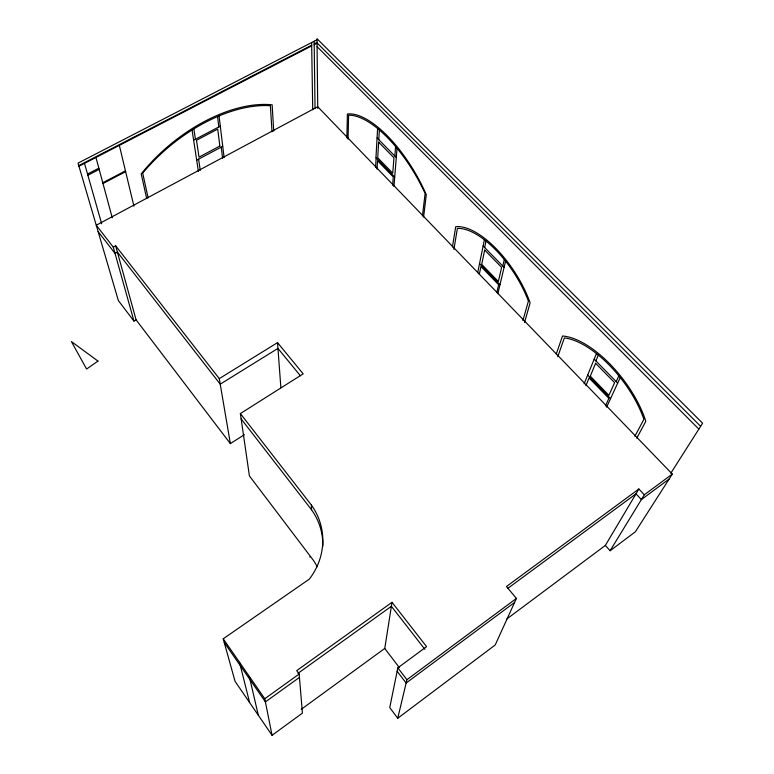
<?xml version="1.0" encoding="UTF-8"?>
<svg xmlns="http://www.w3.org/2000/svg" width="774" height="774" viewBox="0 0 774 774"><rect width="100%" height="100%" fill="white"/><g stroke="black" fill="none" stroke-linecap="round" stroke-linejoin="round"><path stroke-width="1.16" d="M346.868 137.849L347.4 113.981A87.385 35.469 60 0 1 426.29 194.661L423.591 217.049M348.048 139.068L348.61 115.22A88.342 35.778 60 0 1 425.12 193.461L422.449 215.869M377.606 128.561L375.951 157.712L394.711 177.043M375.574 167.445L376.116 157.877M377.054 169.042L377.538 160.74L393.279 176.975L392.631 185.18M378.786 139.678L379.357 130.022M394.856 156.058L395.601 146.605M393.947 186.486L397.023 148.298M301.231 709.342L384.755 648.457L392.012 602.317L426.58 646.638L397.846 667.846L389.748 707.591L397.739 718.262L495.205 644.984L516.413 598.428L506.467 586.508L638.879 488.994L644.297 494.799L610.115 550.74L605.355 545.428L638.879 488.994M452.413 246.993L455.722 226.705A71.392 31.376 56.8 0 1 530.122 302.876L524.511 322.545M453.912 249.383L457.386 228.407A70.018 30.757 56.8 0 1 528.4 301.105L522.905 320.591M477.693 272.729L484.379 239.776M484.659 247.564L485.995 241.053M479.299 274.383L480.935 266.459L498.64 284.716L496.802 292.524M502.79 266.033L504.3 259.58M497.876 293.636L505.567 261.157M397.739 718.262L406.921 679.717L516.413 598.428M556.283 353.95L562.505 336.022A76.307 34.598 52.6 0 1 645.826 421.317L636.75 438.2M557.764 356.727L564.362 337.919A74.846 33.911 52.6 0 1 643.891 419.334L634.874 436.265M584.099 383.856L596.454 353.554M595.893 360.916L598.312 355.043M585.899 385.675L589.082 377.964L608.877 398.368L605.423 405.905M616.21 381.621L618.861 375.845M606.603 407.182L620.245 377.567M670.816 473.195L702.599 423.214L316.992 38.7L317.737 108.341M113.294 247.148L115.655 245.803L136.089 319.856L133.97 321.113L113.294 247.148L96.257 225.234L317.717 106.735L672.296 474.075L635.386 531.777L610.115 550.74M506.767 619.026L605.355 545.428M669.133 479.019L641.365 499.598L636.005 493.831L507.667 588.472M514.584 602.443L406.127 683.055L397.149 671.281M644.297 494.799L672.296 474.075M244.41 434.659L230.362 443.628L219.284 378.621L277.518 342.63L303.176 373.852L240.366 413.568L311.409 505.093A68.402 64.097 -13 0 1 309.271 579.175L223.222 638.802L235.064 681.362L272.061 735.3L302.431 713.125L299.17 674.038L296.723 670.623L392.012 602.317M272.061 735.3L264.776 698.738L299.17 674.038M299.451 677.414L265.405 701.902L224.237 642.478M298 673.332L391.383 606.294L424.878 649.318M309.735 557.057L310.548 556.525M196.683 160.17L222.738 146.315M102.787 182.751L125.446 170.861M103 183.515L125.63 171.635M193.626 140.2L220.3 126.172M87.53 174.053L98.849 168.171M101.665 223.773L87.878 175.263L99.169 169.38M317.001 39.764L78.039 163.13L118.345 300.544L133.97 321.113M314.176 43.876L317.03 42.396M78.764 165.607L311.67 45.192M78.958 166.255L311.68 45.889M314.186 44.747L317.04 43.276M317.04 42.889L700.625 426.31M317.079 46.672L698.854 429.106M377.073 137.936L396.278 157.509M483.121 245.987L504.097 267.369M594.171 359.155L617.681 383.12M479.532 263.663L499.985 284.735M587.679 375.08L610.541 398.639M300.399 375.787L277.953 348.397L220.222 384.165L117.387 252.082L115.045 253.417L98.124 231.61M115.655 245.803L219.284 378.621M241.14 418.898L311.564 509.805A67.764 63.613 -13.2 0 1 322.826 546.231M397.846 667.846L406.921 679.717M136.089 319.856L230.362 443.628M384.755 648.457L399.278 667.527M223.222 638.802L264.776 698.738M84.482 163.391L87.878 175.263M95.947 157.47L112.259 217.784M239.524 662.283L249.605 702.531M119.341 145.367L133.921 206.194M249.296 676.379L258.303 715.215M146.702 198.628L141.216 173.898A118.751 66.893 -39.7 0 1 272.129 104.8L273.735 131.135M148.124 197.825L142.687 173.115A120.251 67.57 -39.7 0 1 270.378 105.728L272.013 131.773M192.068 130.032L198.405 171.364M193.858 128.919L195.425 139.262M198.579 159.163L200.273 170.357M240.366 413.568L249.412 475.923L313.141 559.979A60.943 58.34 -17.2 0 1 317.214 566.761M217.552 116.574L218.819 126.946M221.229 147.118L222.612 158.399M219.061 115.936L224.102 157.606M277.518 342.63L280.875 387.697M311.409 505.093L311.564 509.805M311.632 42.541L312.725 109.734M314.138 41.245L315.057 108.486M378.631 142.135L377.712 157.761L392.747 173.231L393.947 157.761L378.631 142.135M484.669 250.07L481.718 264.389L498.34 281.504L501.639 267.388L484.669 250.07M595.603 363.277L590.291 376.164L608.886 395.311L614.633 382.685L595.603 363.277M97.979 361.09L86.601 369.034L71.401 341.586L97.979 361.09M219.835 146.063L199.024 157.132L196.49 140.268L217.736 129.084L219.835 146.063"/></g></svg>
